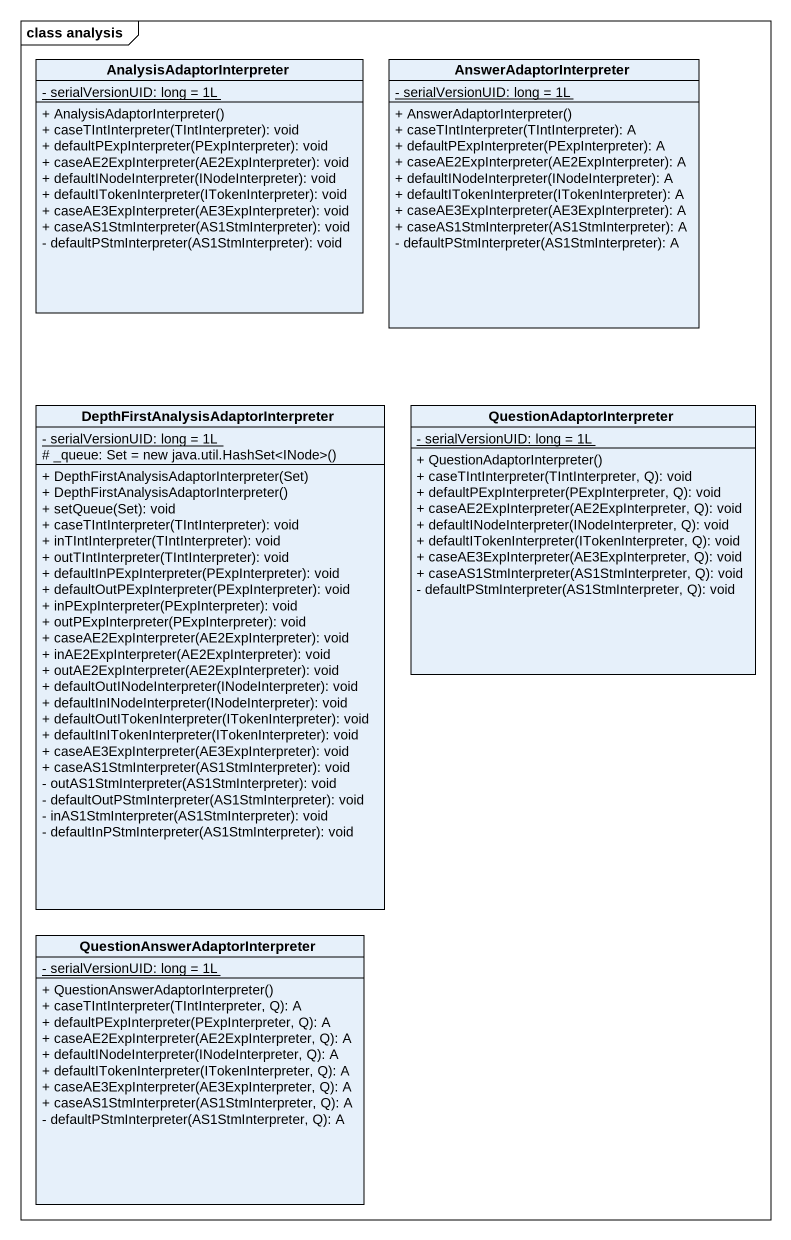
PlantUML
@startuml
mainframe class analysis
hide circle
hide empty members
skinparam classAttributeIconSize 0
class AnalysisAdaptorInterpreter {
  {static} - serialVersionUID: long = 1L
  + AnalysisAdaptorInterpreter()
  + caseTIntInterpreter(TIntInterpreter): void
  + defaultPExpInterpreter(PExpInterpreter): void
  + caseAE2ExpInterpreter(AE2ExpInterpreter): void
  + defaultINodeInterpreter(INodeInterpreter): void
  + defaultITokenInterpreter(ITokenInterpreter): void
  + caseAE3ExpInterpreter(AE3ExpInterpreter): void
  + caseAS1StmInterpreter(AS1StmInterpreter): void
  - defaultPStmInterpreter(AS1StmInterpreter): void
}
class AnswerAdaptorInterpreter {
  {static} - serialVersionUID: long = 1L
  + AnswerAdaptorInterpreter()
  + caseTIntInterpreter(TIntInterpreter): A
  + defaultPExpInterpreter(PExpInterpreter): A
  + caseAE2ExpInterpreter(AE2ExpInterpreter): A
  + defaultINodeInterpreter(INodeInterpreter): A
  + defaultITokenInterpreter(ITokenInterpreter): A
  + caseAE3ExpInterpreter(AE3ExpInterpreter): A
  + caseAS1StmInterpreter(AS1StmInterpreter): A
  - defaultPStmInterpreter(AS1StmInterpreter): A
}
class "DepthFirstAnalysisAdaptorInterpreter" as DepthFirstAnalysisAdaptorInt {
  {static} - serialVersionUID: long = 1L
  {field} # _queue: Set = new java.util.HashSet<INode>()
  + DepthFirstAnalysisAdaptorInterpreter(Set)
  + DepthFirstAnalysisAdaptorInterpreter()
  + setQueue(Set): void
  + caseTIntInterpreter(TIntInterpreter): void
  + inTIntInterpreter(TIntInterpreter): void
  + outTIntInterpreter(TIntInterpreter): void
  + defaultInPExpInterpreter(PExpInterpreter): void
  + defaultOutPExpInterpreter(PExpInterpreter): void
  + inPExpInterpreter(PExpInterpreter): void
  + outPExpInterpreter(PExpInterpreter): void
  + caseAE2ExpInterpreter(AE2ExpInterpreter): void
  + inAE2ExpInterpreter(AE2ExpInterpreter): void
  + outAE2ExpInterpreter(AE2ExpInterpreter): void
  + defaultOutINodeInterpreter(INodeInterpreter): void
  + defaultInINodeInterpreter(INodeInterpreter): void
  + defaultOutITokenInterpreter(ITokenInterpreter): void
  + defaultInITokenInterpreter(ITokenInterpreter): void
  + caseAE3ExpInterpreter(AE3ExpInterpreter): void
  + caseAS1StmInterpreter(AS1StmInterpreter): void
  - outAS1StmInterpreter(AS1StmInterpreter): void
  - defaultOutPStmInterpreter(AS1StmInterpreter): void
  - inAS1StmInterpreter(AS1StmInterpreter): void
  - defaultInPStmInterpreter(AS1StmInterpreter): void
}
class QuestionAdaptorInterpreter {
  {static} - serialVersionUID: long = 1L
  + QuestionAdaptorInterpreter()
  + caseTIntInterpreter(TIntInterpreter, Q): void
  + defaultPExpInterpreter(PExpInterpreter, Q): void
  + caseAE2ExpInterpreter(AE2ExpInterpreter, Q): void
  + defaultINodeInterpreter(INodeInterpreter, Q): void
  + defaultITokenInterpreter(ITokenInterpreter, Q): void
  + caseAE3ExpInterpreter(AE3ExpInterpreter, Q): void
  + caseAS1StmInterpreter(AS1StmInterpreter, Q): void
  - defaultPStmInterpreter(AS1StmInterpreter, Q): void
}
class "QuestionAnswerAdaptorInterpreter" as QuestionAnswerAdaptorInterpr {
  {static} - serialVersionUID: long = 1L
  + QuestionAnswerAdaptorInterpreter()
  + caseTIntInterpreter(TIntInterpreter, Q): A
  + defaultPExpInterpreter(PExpInterpreter, Q): A
  + caseAE2ExpInterpreter(AE2ExpInterpreter, Q): A
  + defaultINodeInterpreter(INodeInterpreter, Q): A
  + defaultITokenInterpreter(ITokenInterpreter, Q): A
  + caseAE3ExpInterpreter(AE3ExpInterpreter, Q): A
  + caseAS1StmInterpreter(AS1StmInterpreter, Q): A
  - defaultPStmInterpreter(AS1StmInterpreter, Q): A
}
@enduml
